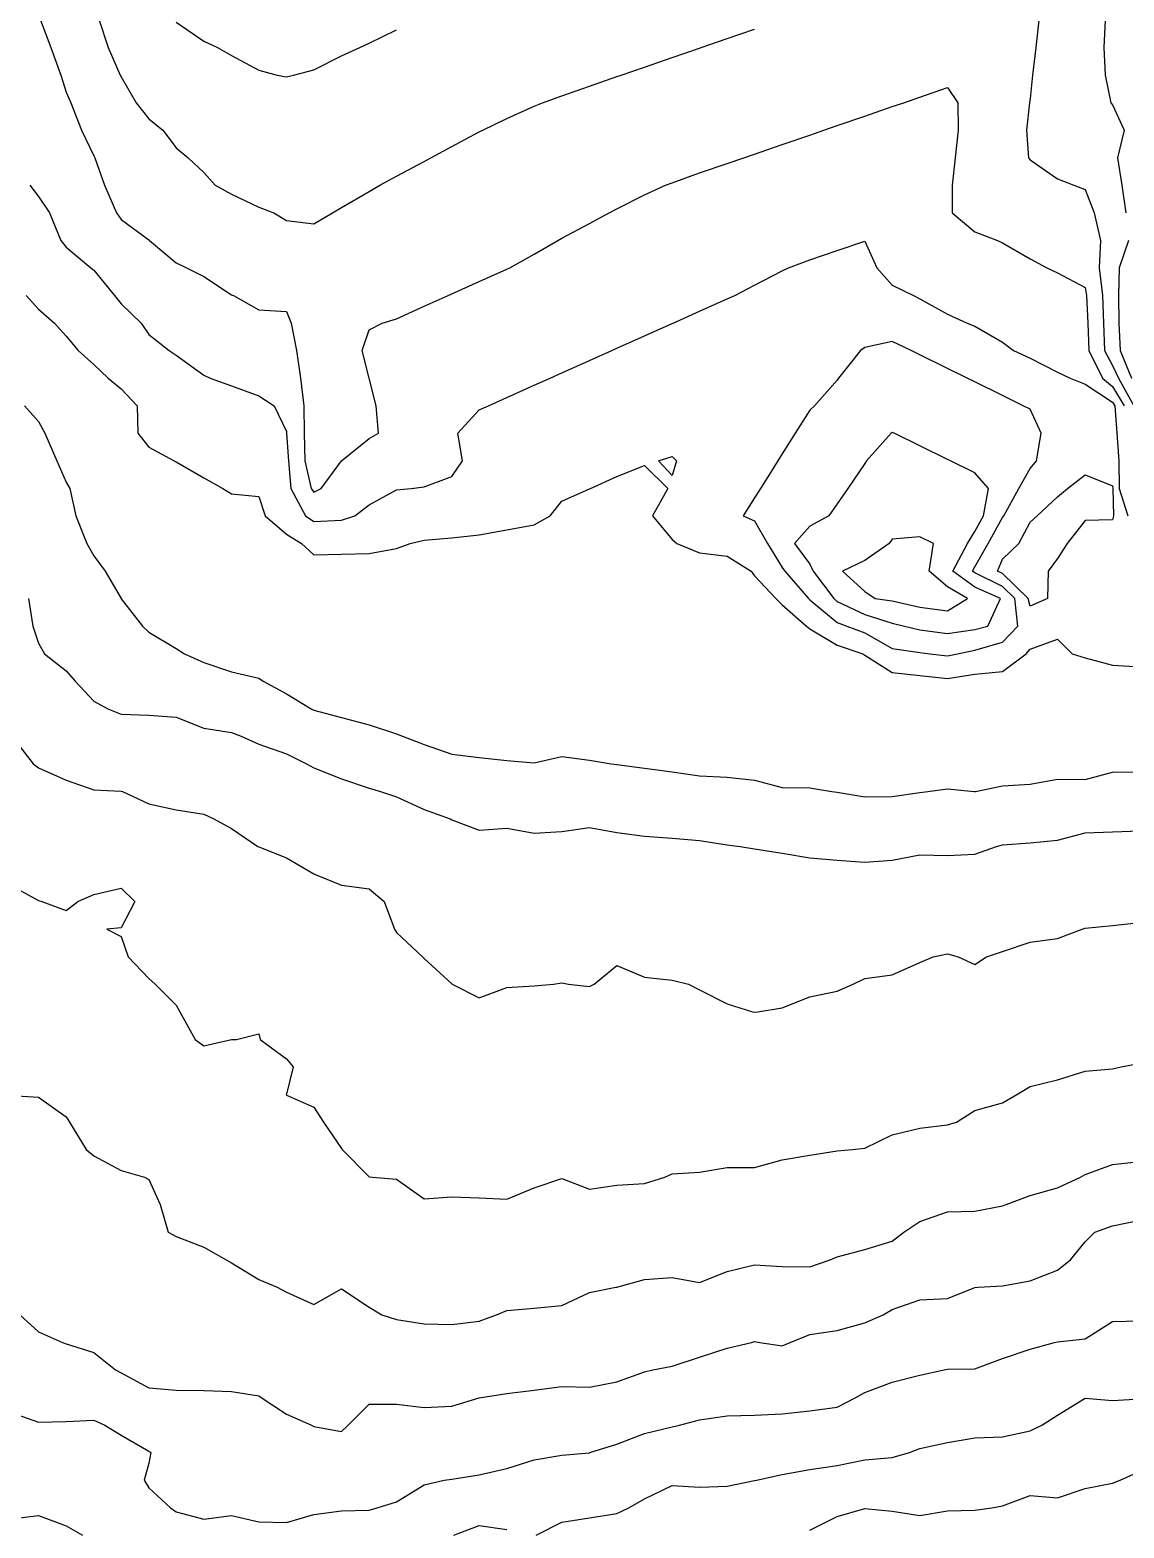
# Model space of a CAD drawing. Header units: metres. Extents: x 2681030 to 2681330, y 1246000 to 1246290.
# Drawn here: x 2681109.09 to 2681128.96, y 1246088.88 to 1246116.07 of the extents above; entities that cross this region are included whole.
import ezdxf

# ---------------------------------------------------------------- set-up
doc = ezdxf.new("R2010")
doc.units = ezdxf.units.M
doc.layers.add('BASIS_HOEHENLINIEN', color=8, linetype='Continuous')

msp = doc.modelspace()

# ---------------------------------------------------------------- linework, layer by layer
at = {"layer": 'BASIS_HOEHENLINIEN'}
for points in [[(2681109.284, 1246116.25, 433), (2681109.472, 1246115.75, 433), (2681109.651, 1246115.25, 433), (2681109.75, 1246114.939, 433), (2681109.834, 1246114.75, 433), (2681110.031, 1246114.25, 433), (2681110.25, 1246113.786, 433), (2681110.27, 1246113.75, 433), (2681110.449, 1246113.25, 433), (2681110.663, 1246112.75, 433), (2681110.75, 1246112.63, 433), (2681111.25, 1246112.26, 433), (2681111.263, 1246112.25, 433), (2681111.75, 1246111.845, 433), (2681111.934, 1246111.75, 433), (2681112.25, 1246111.593, 433), (2681112.75, 1246111.265, 433), (2681112.788, 1246111.25, 433), (2681113.25, 1246110.988, 433), (2681113.75, 1246110.962, 433), (2681113.837, 1246110.75, 433), (2681113.934, 1246110.25, 433), (2681114.004, 1246109.75, 433), (2681114.068, 1246109.25, 433), (2681114.069, 1246108.75, 433), (2681114.084, 1246108.25, 433), (2681114.2, 1246107.75, 433), (2681114.25, 1246107.679, 433), (2681114.38, 1246107.75, 433), (2681114.75, 1246108.248, 433), (2681114.752, 1246108.25, 433), (2681115.25, 1246108.654, 433), (2681115.419, 1246108.75, 433), (2681115.376, 1246109.25, 433), (2681115.25, 1246109.75, 433), (2681115.25, 1246109.752, 433), (2681115.125, 1246110.25, 433), (2681115.25, 1246110.627, 433), (2681115.486, 1246110.75, 433), (2681115.75, 1246110.83, 433), (2681116.25, 1246111.054, 433), (2681116.687, 1246111.25, 433), (2681116.75, 1246111.278, 433), (2681117.25, 1246111.502, 433), (2681117.75, 1246111.726, 433), (2681117.804, 1246111.75, 433), (2681118.25, 1246111.998, 433), (2681118.68, 1246112.25, 433), (2681118.75, 1246112.289, 433), (2681119.25, 1246112.558, 433), (2681119.606, 1246112.75, 433), (2681119.75, 1246112.826, 433), (2681120.25, 1246113.079, 433), (2681120.629, 1246113.25, 433), (2681120.75, 1246113.298, 433), (2681121.25, 1246113.474, 433), (2681121.75, 1246113.646, 433), (2681122.051, 1246113.75, 433), (2681122.25, 1246113.818, 433), (2681122.75, 1246113.99, 433), (2681123.25, 1246114.162, 433), (2681123.504, 1246114.25, 433), (2681123.75, 1246114.335, 433), (2681124.25, 1246114.507, 433), (2681124.75, 1246114.679, 433), (2681124.957, 1246114.75, 433), (2681125.25, 1246114.851, 433), (2681125.75, 1246115.023, 433), (2681125.938, 1246114.75, 433), (2681125.945, 1246114.25, 433), (2681125.889, 1246113.75, 433), (2681125.836, 1246113.25, 433), (2681125.838, 1246112.75, 433), (2681126.25, 1246112.409, 433), (2681126.657, 1246112.25, 433), (2681126.75, 1246112.206, 433), (2681127.25, 1246111.913, 433), (2681127.558, 1246111.75, 433), (2681127.75, 1246111.664, 433), (2681128.25, 1246111.397, 433), (2681128.274, 1246111.25, 433), (2681128.302, 1246110.75, 433), (2681128.318, 1246110.25, 433), (2681128.565, 1246109.75, 433), (2681128.75, 1246109.599, 433), (2681128.961, 1246109.25, 433)], [(2681110.347, 1246116.25, 432.5), (2681110.511, 1246115.75, 432.5), (2681110.733, 1246115.25, 432.5), (2681110.75, 1246115.218, 432.5), (2681111.023, 1246114.75, 432.5), (2681111.25, 1246114.458, 432.5), (2681111.503, 1246114.25, 432.5), (2681111.75, 1246113.932, 432.5), (2681111.966, 1246113.75, 432.5), (2681112.25, 1246113.485, 432.5), (2681112.458, 1246113.25, 432.5), (2681112.75, 1246113.092, 432.5), (2681113.25, 1246112.851, 432.5), (2681113.518, 1246112.75, 432.5), (2681113.75, 1246112.614, 432.5), (2681114.25, 1246112.553, 432.5), (2681114.586, 1246112.75, 432.5), (2681114.75, 1246112.849, 432.5), (2681115.25, 1246113.141, 432.5), (2681115.444, 1246113.25, 432.5), (2681115.75, 1246113.415, 432.5), (2681116.25, 1246113.684, 432.5), (2681116.372, 1246113.75, 432.5), (2681116.75, 1246113.953, 432.5), (2681117.25, 1246114.218, 432.5), (2681117.314, 1246114.25, 432.5), (2681117.75, 1246114.463, 432.5), (2681118.25, 1246114.688, 432.5), (2681118.4, 1246114.75, 432.5), (2681118.75, 1246114.877, 432.5), (2681119.25, 1246115.051, 432.5), (2681119.75, 1246115.223, 432.5), (2681119.827, 1246115.25, 432.5), (2681120.25, 1246115.395, 432.5), (2681120.75, 1246115.568, 432.5), (2681121.25, 1246115.74, 432.5), (2681121.28, 1246115.75, 432.5), (2681121.75, 1246115.912, 432.5), (2681122.25, 1246116.084, 432.5)], [(2681111.75, 1246116.21, 432), (2681112.25, 1246115.866, 432), (2681112.495, 1246115.75, 432), (2681112.75, 1246115.606, 432), (2681113.25, 1246115.342, 432), (2681113.584, 1246115.25, 432), (2681113.75, 1246115.217, 432), (2681113.876, 1246115.25, 432), (2681114.25, 1246115.346, 432), (2681114.75, 1246115.6, 432), (2681115.081, 1246115.75, 432), (2681115.25, 1246115.831, 432), (2681115.75, 1246116.072, 432)], [(2681127.409, 1246116.25, 432.5), (2681127.353, 1246115.75, 432.5), (2681127.297, 1246115.25, 432.5), (2681127.25, 1246114.825, 432.5), (2681127.242, 1246114.75, 432.5), (2681127.186, 1246114.25, 432.5), (2681127.224, 1246113.75, 432.5), (2681127.25, 1246113.713, 432.5), (2681127.75, 1246113.368, 432.5), (2681128.048, 1246113.25, 432.5), (2681128.25, 1246113.173, 432.5), (2681128.415, 1246112.75, 432.5), (2681128.532, 1246112.25, 432.5), (2681128.505, 1246111.75, 432.5), (2681128.567, 1246111.25, 432.5), (2681128.581, 1246110.75, 432.5), (2681128.6, 1246110.25, 432.5), (2681128.75, 1246109.983, 432.5), (2681128.859, 1246109.75, 432.5), (2681129.132, 1246109.25, 432.5)], [(2681128.616, 1246116.25, 432), (2681128.589, 1246115.75, 432), (2681128.614, 1246115.25, 432), (2681128.715, 1246114.75, 432), (2681128.75, 1246114.712, 432), (2681128.962, 1246114.25, 432), (2681128.84, 1246113.75, 432), (2681128.918, 1246113.25, 432), (2681128.987, 1246112.75, 432)], [(2681109.088, 1246113.25, 433.5), (2681109.25, 1246113.046, 433.5), (2681109.448, 1246112.75, 433.5), (2681109.653, 1246112.25, 433.5), (2681109.75, 1246112.13, 433.5), (2681110.199, 1246111.75, 433.5), (2681110.25, 1246111.709, 433.5), (2681110.629, 1246111.25, 433.5), (2681110.75, 1246111.101, 433.5), (2681111.111, 1246110.75, 433.5), (2681111.25, 1246110.542, 433.5), (2681111.619, 1246110.25, 433.5), (2681111.75, 1246110.165, 433.5), (2681112.25, 1246109.805, 433.5), (2681112.363, 1246109.75, 433.5), (2681112.75, 1246109.612, 433.5), (2681113.25, 1246109.429, 433.5), (2681113.524, 1246109.25, 433.5), (2681113.75, 1246108.783, 433.5), (2681113.752, 1246108.75, 433.5), (2681113.787, 1246108.25, 433.5), (2681113.831, 1246107.75, 433.5), (2681114.098, 1246107.25, 433.5), (2681114.25, 1246107.151, 433.5), (2681114.75, 1246107.171, 433.5), (2681114.99, 1246107.25, 433.5), (2681115.25, 1246107.449, 433.5), (2681115.75, 1246107.722, 433.5), (2681116.015, 1246107.75, 433.5), (2681116.25, 1246107.778, 433.5), (2681116.75, 1246107.964, 433.5), (2681116.948, 1246108.25, 433.5), (2681116.863, 1246108.75, 433.5), (2681117.25, 1246109.175, 433.5), (2681117.421, 1246109.25, 433.5), (2681117.75, 1246109.397, 433.5), (2681118.25, 1246109.621, 433.5), (2681118.538, 1246109.75, 433.5), (2681118.75, 1246109.845, 433.5), (2681119.25, 1246110.069, 433.5), (2681119.655, 1246110.25, 433.5), (2681119.75, 1246110.292, 433.5), (2681120.25, 1246110.516, 433.5), (2681120.75, 1246110.74, 433.5), (2681120.772, 1246110.75, 433.5), (2681121.25, 1246110.964, 433.5), (2681121.75, 1246111.188, 433.5), (2681121.889, 1246111.25, 433.5), (2681122.25, 1246111.437, 433.5), (2681122.75, 1246111.699, 433.5), (2681122.863, 1246111.75, 433.5), (2681123.25, 1246111.897, 433.5), (2681123.75, 1246112.069, 433.5), (2681124.25, 1246112.237, 433.5), (2681124.468, 1246111.75, 433.5), (2681124.75, 1246111.44, 433.5), (2681125.133, 1246111.25, 433.5), (2681125.25, 1246111.189, 433.5), (2681125.75, 1246110.913, 433.5), (2681126.108, 1246110.75, 433.5), (2681126.25, 1246110.692, 433.5), (2681126.75, 1246110.404, 433.5), (2681126.952, 1246110.25, 433.5), (2681127.25, 1246110.112, 433.5), (2681127.75, 1246109.861, 433.5), (2681127.976, 1246109.75, 433.5), (2681128.25, 1246109.639, 433.5), (2681128.75, 1246109.317, 433.5), (2681128.791, 1246109.25, 433.5), (2681128.829, 1246108.75, 433.5), (2681128.86, 1246108.25, 433.5), (2681128.866, 1246107.75, 433.5), (2681129.027, 1246107.25, 433.5)], [(2681129.039, 1246112.25, 432), (2681128.866, 1246111.75, 432), (2681128.859, 1246111.25, 432), (2681128.861, 1246110.75, 432), (2681128.887, 1246110.25, 432), (2681129.094, 1246109.75, 432)], [(2681109.022, 1246111.25, 434), (2681109.25, 1246111.003, 434), (2681109.536, 1246110.75, 434), (2681109.75, 1246110.515, 434), (2681109.966, 1246110.25, 434), (2681110.25, 1246110, 434), (2681110.513, 1246109.75, 434), (2681110.75, 1246109.556, 434), (2681111.038, 1246109.25, 434), (2681111.05, 1246108.75, 434), (2681111.25, 1246108.497, 434), (2681111.713, 1246108.25, 434), (2681111.75, 1246108.23, 434), (2681112.25, 1246107.941, 434), (2681112.596, 1246107.75, 434), (2681112.75, 1246107.653, 434), (2681113.25, 1246107.601, 434), (2681113.362, 1246107.25, 434), (2681113.75, 1246106.919, 434), (2681114.023, 1246106.75, 434), (2681114.25, 1246106.541, 434), (2681114.75, 1246106.556, 434), (2681115.25, 1246106.57, 434), (2681115.75, 1246106.657, 434), (2681115.995, 1246106.75, 434), (2681116.25, 1246106.811, 434), (2681116.75, 1246106.85, 434), (2681117.25, 1246106.907, 434), (2681117.75, 1246106.997, 434), (2681118.25, 1246107.088, 434), (2681118.537, 1246107.25, 434), (2681118.75, 1246107.516, 434), (2681119.25, 1246107.74, 434), (2681119.273, 1246107.75, 434), (2681119.75, 1246107.964, 434), (2681120.25, 1246108.165, 434), (2681120.675, 1246107.75, 434), (2681120.397, 1246107.25, 434), (2681120.75, 1246106.82, 434), (2681120.84, 1246106.75, 434), (2681121.25, 1246106.578, 434), (2681121.75, 1246106.52, 434), (2681122.185, 1246106.25, 434), (2681122.25, 1246106.165, 434), (2681122.634, 1246105.75, 434), (2681122.75, 1246105.634, 434), (2681123.191, 1246105.25, 434), (2681123.25, 1246105.202, 434), (2681123.75, 1246104.905, 434), (2681124.216, 1246104.75, 434), (2681124.25, 1246104.721, 434), (2681124.75, 1246104.406, 434), (2681125.25, 1246104.353, 434), (2681125.75, 1246104.302, 434), (2681126.25, 1246104.377, 434), (2681126.75, 1246104.426, 434), (2681127.181, 1246104.75, 434), (2681127.25, 1246104.829, 434), (2681127.75, 1246105.013, 434), (2681128.015, 1246104.75, 434), (2681128.25, 1246104.677, 434), (2681128.75, 1246104.539, 434), (2681129.25, 1246104.513, 434)], [(2681125.75, 1246104.71, 433.5), (2681125.933, 1246104.75, 433.5), (2681126.25, 1246104.813, 433.5), (2681126.75, 1246104.96, 433.5), (2681127.028, 1246105.25, 433.5), (2681126.977, 1246105.75, 433.5), (2681126.75, 1246105.97, 433.5), (2681126.25, 1246106.219, 433.5), (2681126.207, 1246106.25, 433.5), (2681126.25, 1246106.326, 433.5), (2681126.487, 1246106.75, 433.5), (2681126.75, 1246107.22, 433.5), (2681126.774, 1246107.25, 433.5), (2681127.047, 1246107.75, 433.5), (2681127.25, 1246108.113, 433.5), (2681127.368, 1246108.25, 433.5), (2681127.451, 1246108.75, 433.5), (2681127.25, 1246109.19, 433.5), (2681127.128, 1246109.25, 433.5), (2681126.75, 1246109.435, 433.5), (2681126.25, 1246109.681, 433.5), (2681126.108, 1246109.75, 433.5), (2681125.75, 1246109.926, 433.5), (2681125.25, 1246110.171, 433.5), (2681125.089, 1246110.25, 433.5), (2681124.75, 1246110.416, 433.5), (2681124.25, 1246110.308, 433.5), (2681124.175, 1246110.25, 433.5), (2681123.773, 1246109.75, 433.5), (2681123.75, 1246109.712, 433.5), (2681123.335, 1246109.25, 433.5), (2681123.25, 1246109.167, 433.5), (2681122.987, 1246108.75, 433.5), (2681122.75, 1246108.374, 433.5), (2681122.672, 1246108.25, 433.5), (2681122.357, 1246107.75, 433.5), (2681122.25, 1246107.581, 433.5), (2681122.041, 1246107.25, 433.5), (2681122.25, 1246107.159, 433.5), (2681122.482, 1246106.75, 433.5), (2681122.75, 1246106.313, 433.5), (2681122.799, 1246106.25, 433.5), (2681123.225, 1246105.75, 433.5), (2681123.25, 1246105.726, 433.5), (2681123.75, 1246105.316, 433.5), (2681123.927, 1246105.25, 433.5), (2681124.25, 1246105.127, 433.5), (2681124.75, 1246104.844, 433.5), (2681125.25, 1246104.772, 433.5), (2681125.43, 1246104.75, 433.5), (2681125.75, 1246104.71, 433.5)], [(2681108.996, 1246109.25, 434.5), (2681109.25, 1246108.962, 434.5), (2681109.366, 1246108.75, 434.5), (2681109.581, 1246108.25, 434.5), (2681109.75, 1246107.864, 434.5), (2681109.815, 1246107.75, 434.5), (2681109.926, 1246107.25, 434.5), (2681110.126, 1246106.75, 434.5), (2681110.25, 1246106.523, 434.5), (2681110.457, 1246106.25, 434.5), (2681110.747, 1246105.75, 434.5), (2681110.75, 1246105.745, 434.5), (2681111.134, 1246105.25, 434.5), (2681111.25, 1246105.139, 434.5), (2681111.75, 1246104.843, 434.5), (2681111.899, 1246104.75, 434.5), (2681112.25, 1246104.592, 434.5), (2681112.75, 1246104.42, 434.5), (2681113.25, 1246104.304, 434.5), (2681113.327, 1246104.25, 434.5), (2681113.75, 1246104.021, 434.5), (2681114.198, 1246103.75, 434.5), (2681114.25, 1246103.724, 434.5), (2681114.75, 1246103.591, 434.5), (2681115.25, 1246103.459, 434.5), (2681115.75, 1246103.294, 434.5), (2681115.856, 1246103.25, 434.5), (2681116.25, 1246103.102, 434.5), (2681116.75, 1246102.926, 434.5), (2681117.25, 1246102.864, 434.5), (2681117.75, 1246102.813, 434.5), (2681118.25, 1246102.767, 434.5), (2681118.75, 1246102.884, 434.5), (2681119.25, 1246102.815, 434.5), (2681119.646, 1246102.75, 434.5), (2681119.75, 1246102.736, 434.5), (2681120.25, 1246102.669, 434.5), (2681120.75, 1246102.607, 434.5), (2681121.25, 1246102.534, 434.5), (2681121.75, 1246102.506, 434.5), (2681122.25, 1246102.456, 434.5), (2681122.75, 1246102.319, 434.5), (2681123.25, 1246102.316, 434.5), (2681123.65, 1246102.25, 434.5), (2681123.75, 1246102.238, 434.5), (2681124.25, 1246102.149, 434.5), (2681124.75, 1246102.156, 434.5), (2681125.25, 1246102.233, 434.5), (2681125.397, 1246102.25, 434.5), (2681125.75, 1246102.298, 434.5), (2681126.234, 1246102.25, 434.5), (2681126.25, 1246102.248, 434.5), (2681126.259, 1246102.25, 434.5), (2681126.75, 1246102.352, 434.5), (2681127.25, 1246102.384, 434.5), (2681127.75, 1246102.472, 434.5), (2681128.25, 1246102.468, 434.5), (2681128.75, 1246102.598, 434.5), (2681129.25, 1246102.603, 434.5)], [(2681126.25, 1246105.186, 433), (2681126.482, 1246105.25, 433), (2681126.716, 1246105.75, 433), (2681126.25, 1246105.957, 433), (2681125.847, 1246106.25, 433), (2681126.115, 1246106.75, 433), (2681126.25, 1246106.969, 433), (2681126.407, 1246107.25, 433), (2681126.497, 1246107.75, 433), (2681126.25, 1246108.031, 433), (2681125.804, 1246108.25, 433), (2681125.75, 1246108.276, 433), (2681125.25, 1246108.522, 433), (2681124.784, 1246108.75, 433), (2681124.75, 1246108.767, 433), (2681124.731, 1246108.75, 433), (2681124.283, 1246108.25, 433), (2681124.25, 1246108.203, 433), (2681123.94, 1246107.75, 433), (2681123.75, 1246107.472, 433), (2681123.598, 1246107.25, 433), (2681123.25, 1246107.066, 433), (2681122.975, 1246106.75, 433), (2681123.25, 1246106.375, 433), (2681123.313, 1246106.25, 433), (2681123.686, 1246105.75, 433), (2681123.75, 1246105.696, 433), (2681124.25, 1246105.461, 433), (2681124.75, 1246105.302, 433), (2681124.973, 1246105.25, 433), (2681125.25, 1246105.184, 433), (2681125.75, 1246105.119, 433), (2681126.25, 1246105.186, 433)], [(2681120.831, 1246108.25, 434), (2681120.75, 1246107.984, 434), (2681120.503, 1246108.25, 434), (2681120.75, 1246108.326, 434), (2681120.831, 1246108.25, 434)], [(2681127.565, 1246105.75, 434), (2681127.25, 1246105.613, 434), (2681127.217, 1246105.75, 434), (2681126.75, 1246106.203, 434), (2681126.657, 1246106.25, 434), (2681126.75, 1246106.464, 434), (2681127.049, 1246106.75, 434), (2681127.25, 1246107.135, 434), (2681127.382, 1246107.25, 434), (2681127.75, 1246107.594, 434), (2681127.931, 1246107.75, 434), (2681128.25, 1246107.995, 434), (2681128.75, 1246107.794, 434), (2681128.752, 1246107.75, 434), (2681128.766, 1246107.25, 434), (2681128.75, 1246107.18, 434), (2681128.25, 1246107.166, 434), (2681127.923, 1246106.75, 434), (2681127.75, 1246106.478, 434), (2681127.578, 1246106.25, 434), (2681127.565, 1246105.75, 434)], [(2681125.75, 1246105.528, 432.5), (2681126.112, 1246105.75, 432.5), (2681125.75, 1246105.963, 432.5), (2681125.42, 1246106.25, 432.5), (2681125.499, 1246106.75, 432.5), (2681125.25, 1246106.872, 432.5), (2681124.75, 1246106.83, 432.5), (2681124.695, 1246106.75, 432.5), (2681124.25, 1246106.438, 432.5), (2681123.847, 1246106.25, 432.5), (2681124.25, 1246105.876, 432.5), (2681124.44, 1246105.75, 432.5), (2681124.75, 1246105.708, 432.5), (2681125.25, 1246105.595, 432.5), (2681125.75, 1246105.528, 432.5)], [(2681109.067, 1246105.75, 435), (2681109.146, 1246105.25, 435), (2681109.25, 1246104.942, 435), (2681109.358, 1246104.75, 435), (2681109.75, 1246104.439, 435), (2681109.913, 1246104.25, 435), (2681110.25, 1246103.886, 435), (2681110.506, 1246103.75, 435), (2681110.75, 1246103.651, 435), (2681111.25, 1246103.631, 435), (2681111.75, 1246103.596, 435), (2681112.25, 1246103.399, 435), (2681112.75, 1246103.317, 435), (2681112.926, 1246103.25, 435), (2681113.25, 1246103.107, 435), (2681113.75, 1246102.935, 435), (2681114.111, 1246102.75, 435), (2681114.25, 1246102.677, 435), (2681114.75, 1246102.48, 435), (2681115.25, 1246102.31, 435), (2681115.456, 1246102.25, 435), (2681115.75, 1246102.15, 435), (2681116.25, 1246101.923, 435), (2681116.722, 1246101.75, 435), (2681116.75, 1246101.734, 435), (2681117.25, 1246101.548, 435), (2681117.75, 1246101.582, 435), (2681118.25, 1246101.493, 435), (2681118.75, 1246101.523, 435), (2681119.25, 1246101.598, 435), (2681119.75, 1246101.506, 435), (2681120.25, 1246101.44, 435), (2681120.75, 1246101.4, 435), (2681121.25, 1246101.361, 435), (2681121.75, 1246101.282, 435), (2681121.989, 1246101.25, 435), (2681122.25, 1246101.205, 435), (2681122.75, 1246101.132, 435), (2681123.25, 1246101.047, 435), (2681123.75, 1246101.001, 435), (2681124.25, 1246100.965, 435), (2681124.75, 1246101.003, 435), (2681125.25, 1246101.101, 435), (2681125.75, 1246101.089, 435), (2681126.25, 1246101.111, 435), (2681126.644, 1246101.25, 435), (2681126.75, 1246101.279, 435), (2681127.25, 1246101.314, 435), (2681127.75, 1246101.364, 435), (2681128.25, 1246101.499, 435), (2681128.75, 1246101.515, 435), (2681129.25, 1246101.535, 435)], [(2681108.764, 1246103.25, 435.5), (2681109.15, 1246102.75, 435.5), (2681109.25, 1246102.676, 435.5), (2681109.75, 1246102.455, 435.5), (2681110.25, 1246102.277, 435.5), (2681110.75, 1246102.257, 435.5), (2681110.776, 1246102.25, 435.5), (2681111.25, 1246102.027, 435.5), (2681111.75, 1246101.918, 435.5), (2681112.25, 1246101.838, 435.5), (2681112.432, 1246101.75, 435.5), (2681112.75, 1246101.575, 435.5), (2681113.23, 1246101.25, 435.5), (2681113.25, 1246101.242, 435.5), (2681113.75, 1246101.045, 435.5), (2681114.25, 1246100.753, 435.5), (2681114.26, 1246100.75, 435.5), (2681114.75, 1246100.551, 435.5), (2681115.25, 1246100.479, 435.5), (2681115.523, 1246100.25, 435.5), (2681115.714, 1246099.75, 435.5), (2681115.75, 1246099.691, 435.5), (2681116.218, 1246099.25, 435.5), (2681116.25, 1246099.218, 435.5), (2681116.75, 1246098.755, 435.5), (2681116.758, 1246098.75, 435.5), (2681117.25, 1246098.504, 435.5), (2681117.75, 1246098.69, 435.5), (2681118.25, 1246098.719, 435.5), (2681118.598, 1246098.75, 435.5), (2681118.75, 1246098.775, 435.5), (2681118.869, 1246098.75, 435.5), (2681119.25, 1246098.709, 435.5), (2681119.337, 1246098.75, 435.5), (2681119.75, 1246099.088, 435.5), (2681120.25, 1246098.878, 435.5), (2681120.75, 1246098.822, 435.5), (2681121.051, 1246098.75, 435.5), (2681121.25, 1246098.651, 435.5), (2681121.75, 1246098.397, 435.5), (2681122.211, 1246098.25, 435.5), (2681122.25, 1246098.241, 435.5), (2681122.311, 1246098.25, 435.5), (2681122.75, 1246098.321, 435.5), (2681123.25, 1246098.519, 435.5), (2681123.75, 1246098.625, 435.5), (2681124.04, 1246098.75, 435.5), (2681124.25, 1246098.852, 435.5), (2681124.75, 1246098.919, 435.5), (2681125.25, 1246099.146, 435.5), (2681125.489, 1246099.25, 435.5), (2681125.75, 1246099.301, 435.5), (2681125.943, 1246099.25, 435.5), (2681126.25, 1246099.109, 435.5), (2681126.459, 1246099.25, 435.5), (2681126.75, 1246099.342, 435.5), (2681127.25, 1246099.514, 435.5), (2681127.75, 1246099.582, 435.5), (2681128.199, 1246099.75, 435.5), (2681128.25, 1246099.77, 435.5), (2681128.75, 1246099.814, 435.5), (2681129.25, 1246099.872, 435.5)], [(2681108.75, 1246100.541, 436), (2681109.25, 1246100.268, 436), (2681109.307, 1246100.25, 436), (2681109.75, 1246100.089, 436), (2681109.961, 1246100.25, 436), (2681110.25, 1246100.38, 436), (2681110.75, 1246100.494, 436), (2681110.997, 1246100.25, 436), (2681110.75, 1246099.776, 436), (2681110.488, 1246099.75, 436), (2681110.75, 1246099.619, 436), (2681110.877, 1246099.25, 436), (2681111.25, 1246098.856, 436), (2681111.368, 1246098.75, 436), (2681111.75, 1246098.368, 436), (2681111.816, 1246098.25, 436), (2681112.092, 1246097.75, 436), (2681112.25, 1246097.634, 436), (2681112.75, 1246097.745, 436), (2681112.843, 1246097.75, 436), (2681113.25, 1246097.852, 436), (2681113.275, 1246097.75, 436), (2681113.75, 1246097.399, 436), (2681113.874, 1246097.25, 436), (2681113.75, 1246096.754, 436), (2681113.744, 1246096.75, 436), (2681113.75, 1246096.738, 436), (2681114.25, 1246096.521, 436), (2681114.421, 1246096.25, 436), (2681114.75, 1246095.77, 436), (2681114.764, 1246095.75, 436), (2681115.25, 1246095.258, 436), (2681115.313, 1246095.25, 436), (2681115.75, 1246095.215, 436), (2681116.25, 1246094.856, 436), (2681116.75, 1246094.895, 436), (2681117.25, 1246094.875, 436), (2681117.75, 1246094.849, 436), (2681118.25, 1246095.056, 436), (2681118.75, 1246095.224, 436), (2681119.25, 1246095.033, 436), (2681119.75, 1246095.103, 436), (2681120.25, 1246095.134, 436), (2681120.622, 1246095.25, 436), (2681120.75, 1246095.308, 436), (2681121.25, 1246095.338, 436), (2681121.75, 1246095.426, 436), (2681122.25, 1246095.422, 436), (2681122.75, 1246095.563, 436), (2681123.25, 1246095.651, 436), (2681123.75, 1246095.724, 436), (2681124.026, 1246095.75, 436), (2681124.25, 1246095.775, 436), (2681124.75, 1246096.019, 436), (2681125.25, 1246096.137, 436), (2681125.75, 1246096.197, 436), (2681125.914, 1246096.25, 436), (2681126.25, 1246096.456, 436), (2681126.75, 1246096.596, 436), (2681127.01, 1246096.75, 436), (2681127.25, 1246096.893, 436), (2681127.75, 1246097.016, 436), (2681128.25, 1246097.172, 436), (2681128.75, 1246097.216, 436), (2681128.903, 1246097.25, 436), (2681129.25, 1246097.319, 436)], [(2681108.75, 1246096.732, 436.5), (2681109.25, 1246096.702, 436.5), (2681109.75, 1246096.344, 436.5), (2681109.81, 1246096.25, 436.5), (2681110.116, 1246095.75, 436.5), (2681110.25, 1246095.639, 436.5), (2681110.75, 1246095.372, 436.5), (2681111.174, 1246095.25, 436.5), (2681111.25, 1246095.205, 436.5), (2681111.459, 1246094.75, 436.5), (2681111.605, 1246094.25, 436.5), (2681111.75, 1246094.174, 436.5), (2681112.25, 1246093.979, 436.5), (2681112.653, 1246093.75, 436.5), (2681112.75, 1246093.694, 436.5), (2681113.25, 1246093.392, 436.5), (2681113.579, 1246093.25, 436.5), (2681113.75, 1246093.16, 436.5), (2681114.25, 1246092.937, 436.5), (2681114.75, 1246093.22, 436.5), (2681115.25, 1246092.888, 436.5), (2681115.484, 1246092.75, 436.5), (2681115.75, 1246092.668, 436.5), (2681116.25, 1246092.589, 436.5), (2681116.75, 1246092.576, 436.5), (2681117.25, 1246092.634, 436.5), (2681117.564, 1246092.75, 436.5), (2681117.75, 1246092.831, 436.5), (2681118.25, 1246092.873, 436.5), (2681118.75, 1246092.92, 436.5), (2681119.25, 1246093.158, 436.5), (2681119.727, 1246093.25, 436.5), (2681119.75, 1246093.252, 436.5), (2681120.25, 1246093.393, 436.5), (2681120.75, 1246093.43, 436.5), (2681121.25, 1246093.337, 436.5), (2681121.75, 1246093.536, 436.5), (2681122.25, 1246093.656, 436.5), (2681122.75, 1246093.629, 436.5), (2681123.25, 1246093.622, 436.5), (2681123.619, 1246093.75, 436.5), (2681123.75, 1246093.805, 436.5), (2681124.25, 1246093.934, 436.5), (2681124.75, 1246094.086, 436.5), (2681124.956, 1246094.25, 436.5), (2681125.25, 1246094.443, 436.5), (2681125.75, 1246094.617, 436.5), (2681126.25, 1246094.629, 436.5), (2681126.75, 1246094.726, 436.5), (2681126.816, 1246094.75, 436.5), (2681127.25, 1246094.914, 436.5), (2681127.75, 1246095.053, 436.5), (2681128.168, 1246095.25, 436.5), (2681128.25, 1246095.296, 436.5), (2681128.75, 1246095.477, 436.5), (2681129.25, 1246095.534, 436.5)], [(2681108.91, 1246092.75, 437), (2681109.25, 1246092.442, 437), (2681109.681, 1246092.25, 437), (2681109.75, 1246092.225, 437), (2681110.25, 1246092.065, 437), (2681110.645, 1246091.75, 437), (2681110.75, 1246091.697, 437), (2681111.25, 1246091.426, 437), (2681111.75, 1246091.385, 437), (2681112.25, 1246091.378, 437), (2681112.75, 1246091.36, 437), (2681113.25, 1246091.28, 437), (2681113.292, 1246091.25, 437), (2681113.75, 1246090.945, 437), (2681114.206, 1246090.75, 437), (2681114.25, 1246090.725, 437), (2681114.75, 1246090.634, 437), (2681114.869, 1246090.75, 437), (2681115.25, 1246091.129, 437), (2681115.75, 1246091.129, 437), (2681116.25, 1246091.066, 437), (2681116.75, 1246091.091, 437), (2681117.25, 1246091.247, 437), (2681117.284, 1246091.25, 437), (2681117.75, 1246091.323, 437), (2681118.25, 1246091.384, 437), (2681118.75, 1246091.449, 437), (2681119.25, 1246091.437, 437), (2681119.75, 1246091.536, 437), (2681120.25, 1246091.716, 437), (2681120.401, 1246091.75, 437), (2681120.75, 1246091.821, 437), (2681121.25, 1246091.981, 437), (2681121.75, 1246092.147, 437), (2681122.192, 1246092.25, 437), (2681122.25, 1246092.267, 437), (2681122.347, 1246092.25, 437), (2681122.75, 1246092.188, 437), (2681122.893, 1246092.25, 437), (2681123.25, 1246092.391, 437), (2681123.75, 1246092.468, 437), (2681124.25, 1246092.606, 437), (2681124.581, 1246092.75, 437), (2681124.75, 1246092.847, 437), (2681125.25, 1246093.025, 437), (2681125.75, 1246093.044, 437), (2681126.25, 1246093.246, 437), (2681126.309, 1246093.25, 437), (2681126.75, 1246093.275, 437), (2681127.25, 1246093.369, 437), (2681127.75, 1246093.562, 437), (2681127.987, 1246093.75, 437), (2681128.25, 1246094.073, 437), (2681128.428, 1246094.25, 437), (2681128.75, 1246094.363, 437), (2681129.25, 1246094.469, 437)], [(2681108.75, 1246090.978, 437.5), (2681109.25, 1246090.8, 437.5), (2681109.75, 1246090.816, 437.5), (2681110.25, 1246090.836, 437.5), (2681110.45, 1246090.75, 437.5), (2681110.75, 1246090.566, 437.5), (2681111.25, 1246090.275, 437.5), (2681111.289, 1246090.25, 437.5), (2681111.25, 1246090.058, 437.5), (2681111.167, 1246089.75, 437.5), (2681111.25, 1246089.613, 437.5), (2681111.646, 1246089.25, 437.5), (2681111.75, 1246089.175, 437.5), (2681112.25, 1246089.044, 437.5), (2681112.75, 1246089.111, 437.5), (2681113.25, 1246088.991, 437.5), (2681113.75, 1246088.98, 437.5), (2681114.25, 1246089.128, 437.5), (2681114.75, 1246089.193, 437.5), (2681115.25, 1246089.208, 437.5), (2681115.396, 1246089.25, 437.5), (2681115.75, 1246089.357, 437.5), (2681116.25, 1246089.663, 437.5), (2681116.614, 1246089.75, 437.5), (2681116.75, 1246089.766, 437.5), (2681117.25, 1246089.846, 437.5), (2681117.75, 1246089.961, 437.5), (2681118.25, 1246090.118, 437.5), (2681118.75, 1246090.202, 437.5), (2681119.25, 1246090.247, 437.5), (2681119.259, 1246090.25, 437.5), (2681119.75, 1246090.403, 437.5), (2681120.25, 1246090.594, 437.5), (2681120.75, 1246090.716, 437.5), (2681120.886, 1246090.75, 437.5), (2681121.25, 1246090.843, 437.5), (2681121.75, 1246090.917, 437.5), (2681122.25, 1246090.929, 437.5), (2681122.75, 1246090.951, 437.5), (2681123.25, 1246091.007, 437.5), (2681123.75, 1246091.073, 437.5), (2681124.088, 1246091.25, 437.5), (2681124.25, 1246091.338, 437.5), (2681124.75, 1246091.53, 437.5), (2681125.25, 1246091.655, 437.5), (2681125.691, 1246091.75, 437.5), (2681125.75, 1246091.764, 437.5), (2681126.25, 1246091.768, 437.5), (2681126.75, 1246091.959, 437.5), (2681127.25, 1246092.128, 437.5), (2681127.692, 1246092.25, 437.5), (2681127.75, 1246092.262, 437.5), (2681128.25, 1246092.317, 437.5), (2681128.75, 1246092.63, 437.5), (2681129.25, 1246092.643, 437.5)], [(2681118.281, 1246088.75, 438), (2681118.75, 1246088.986, 438), (2681119.25, 1246089.065, 438), (2681119.75, 1246089.144, 438), (2681119.967, 1246089.25, 438), (2681120.25, 1246089.41, 438), (2681120.75, 1246089.654, 438), (2681121.25, 1246089.624, 438), (2681121.75, 1246089.638, 438), (2681122.25, 1246089.743, 438), (2681122.282, 1246089.75, 438), (2681122.75, 1246089.85, 438), (2681123.25, 1246089.945, 438), (2681123.75, 1246090.016, 438), (2681124.25, 1246090.119, 438), (2681124.75, 1246090.164, 438), (2681125.062, 1246090.25, 438), (2681125.25, 1246090.322, 438), (2681125.75, 1246090.436, 438), (2681126.25, 1246090.518, 438), (2681126.75, 1246090.534, 438), (2681127.25, 1246090.648, 438), (2681127.467, 1246090.75, 438), (2681127.75, 1246090.927, 438), (2681128.25, 1246091.239, 438), (2681128.75, 1246091.194, 438), (2681129.25, 1246091.225, 438)], [(2681123.25, 1246088.843, 438.5), (2681123.75, 1246089.09, 438.5), (2681124.25, 1246089.234, 438.5), (2681124.75, 1246089.189, 438.5), (2681125.25, 1246089.106, 438.5), (2681125.75, 1246089.191, 438.5), (2681126.25, 1246089.204, 438.5), (2681126.557, 1246089.25, 438.5), (2681126.75, 1246089.283, 438.5), (2681127.25, 1246089.47, 438.5), (2681127.75, 1246089.429, 438.5), (2681128.25, 1246089.6, 438.5), (2681128.75, 1246089.694, 438.5), (2681128.887, 1246089.75, 438.5), (2681129.25, 1246089.916, 438.5)], [(2681108.75, 1246089.05, 438), (2681109.25, 1246089.111, 438), (2681109.75, 1246088.92, 438), (2681110.049, 1246088.75, 438)], [(2681116.788, 1246088.75, 438), (2681117.25, 1246088.929, 438), (2681117.75, 1246088.854, 438)]]:
    msp.add_polyline3d(points, dxfattribs=at)

doc.saveas('drawing.dxf')
